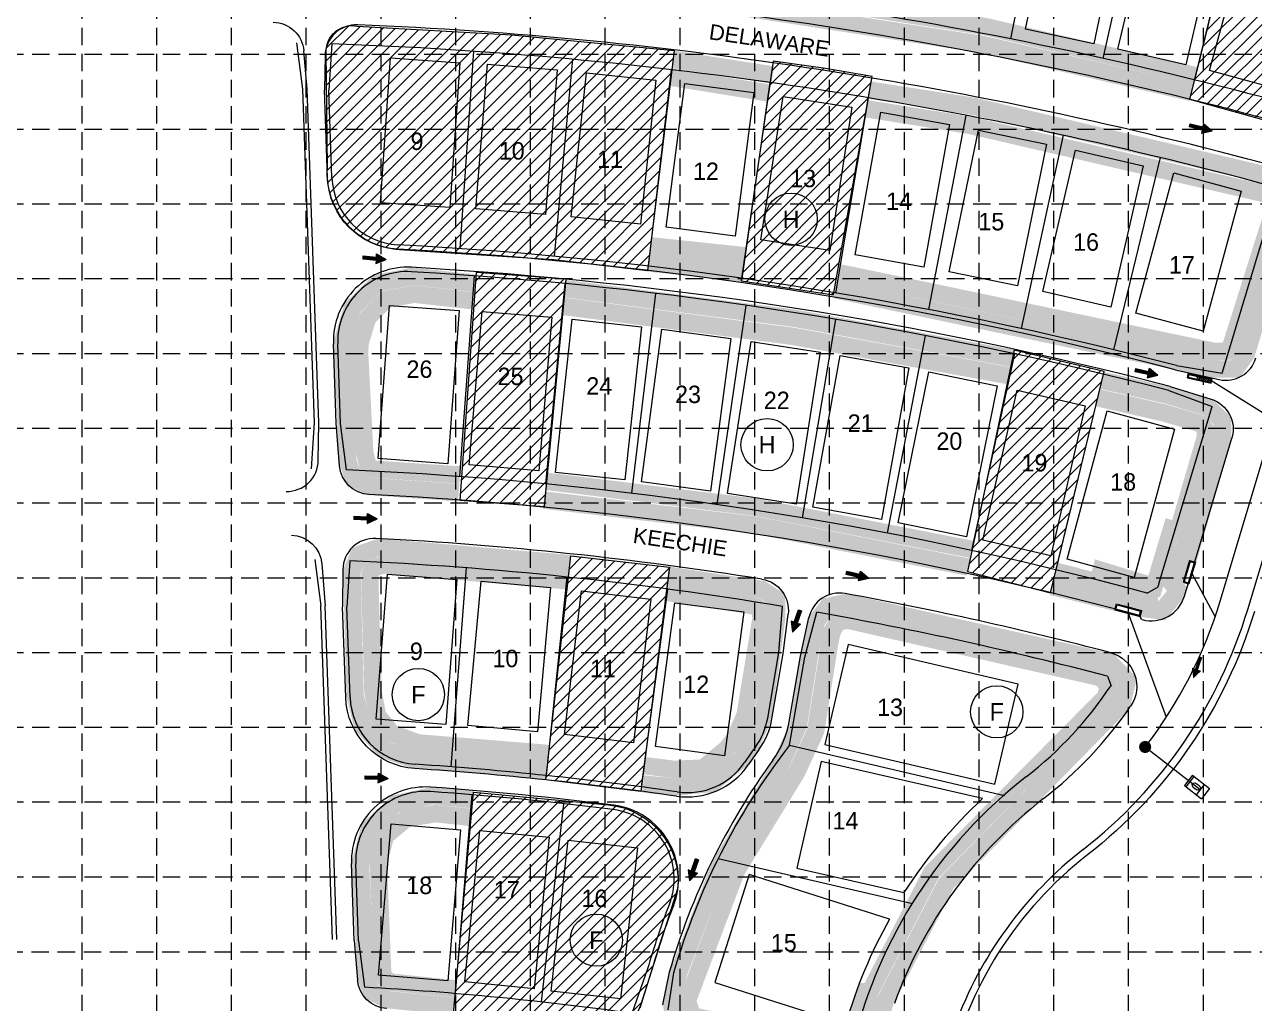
# Model space of a CAD drawing. Header units: feet. Extents: x 357436 to 359157, y 1039453 to 1042203.
# Drawn here: x 358092 to 358798, y 1039983 to 1040545 of the extents above; entities that cross this region are included whole.
import ezdxf
from ezdxf.enums import TextEntityAlignment as Align

# ---------------------------------------------------------------- set-up
doc = ezdxf.new("R2010")
doc.units = ezdxf.units.FT
doc.header["$LTSCALE"] = 50
doc.header["$MEASUREMENT"] = 0
doc.linetypes.add('HIDDEN', pattern=[0.375, 0.25, -0.125])
doc.layers.get('0').update_dxf_attribs({"color": 1})
for name, color, linetype, lineweight in [('11', 1, 'Continuous', 0), ('12', 1, 'Continuous', 0), ('13', 1, 'Continuous', 0), ('3', 1, 'Continuous', 0), ('4', 1, 'Continuous', 0), ('45', 1, 'Continuous', 0), ('SODDED LOT', 2, 'Continuous', 0)]:
    doc.layers.add(name, color=color, linetype=linetype, lineweight=lineweight)
for name, color, linetype in [('arrows', 250, 'Continuous'), ('BASE', 7, 'Continuous'), ('ECB', 84, 'Continuous'), ('grid', 254, 'HIDDEN')]:
    doc.layers.add(name, color=color, linetype=linetype)
doc.styles.add("L200'", font='ARIAL.TTF', dxfattribs={"height": 0.001969})
doc.styles.add('Style-ENGINEERING', font='ENGINEERING.shx')

msp = doc.modelspace()

# ---------------------------------------------------------------- hatches: boundary and pattern name
at = {"layer": '45', "linetype": 'Continuous', "lineweight": 0}
h = msp.add_hatch(color=250, dxfattribs=at)
edge = h.paths.add_edge_path()
edge.add_arc((358735.05, 1040130.31), 3.5, 0, 360)
at = {"layer": 'SODDED LOT', "linetype": 'Continuous', "lineweight": 0}
h = msp.add_hatch(dxfattribs=at)
h.set_pattern_fill('ANSI31', color=2, scale=40, style=0)
h.paths.add_polyline_path([(358760.75, 1040501.8), (358791.33, 1040626.64), (358836.91, 1040614.65), (358861.39, 1040606.02), (358867.15, 1040598.83), (358869.54, 1040589.24), (358866.67, 1040577.73), (358840.27, 1040494.29), (358833.08, 1040487.57), (358823.48, 1040485.18), (358815.8, 1040486.61)])
h = msp.add_hatch(dxfattribs=at)
h.set_pattern_fill('ANSI31', color=2, scale=40, style=0)
edge = h.paths.add_edge_path()
edge.add_line((358449.42, 1040403.51), (358395.42, 1040409.94))
edge.add_line((358395.42, 1040409.94), (358307.08, 1040415.63))
edge.add_arc((358309.93, 1040459.85), 44.31, 176.24051, 266.31608, ccw=False)
edge.add_line((358265.72, 1040462.75), (358265, 1040529.22))
edge.add_arc((358279.9, 1040529.38), 14.9, 78.4044, 180.62053, ccw=False)
edge.add_line((358282.89, 1040543.98), (358371.36, 1040538.9))
edge.add_line((358371.36, 1040538.9), (358464.83, 1040530.06))
edge.add_line((358464.83, 1040530.06), (358449.42, 1040403.51))
h = msp.add_hatch(dxfattribs=at)
h.set_pattern_fill('ANSI31', color=2, scale=40, style=0)
h.paths.add_polyline_path([(358578.32, 1040515), (358551.54, 1040519.71), (358521.52, 1040523.83), (358503.14, 1040397.76), (358556.25, 1040389.71)])
h = msp.add_hatch(dxfattribs=at)
h.set_pattern_fill('ANSI31', color=2, scale=40, style=0)
h.paths.add_polyline_path([(358351.09, 1040402.66), (358341.78, 1040271.9), (358390.27, 1040268.34), (358402.75, 1040398.76)])
h = msp.add_hatch(dxfattribs=at)
h.set_pattern_fill('ANSI31', color=2, scale=40, style=0)
h.paths.add_polyline_path([(358711.52, 1040345.75), (358659.87, 1040358), (358633.06, 1040231.01), (358680.74, 1040218.83)])
h = msp.add_hatch(dxfattribs=at)
h.set_pattern_fill('ANSI31', color=2, scale=40, style=0)
h.paths.add_polyline_path([(358391.16, 1040111.47), (358405.5, 1040240.08), (358462.05, 1040233.56), (358445.64, 1040104.76)])
h = msp.add_hatch(dxfattribs=at)
h.set_pattern_fill('ANSI31', color=2, scale=40, style=0)
edge = h.paths.add_edge_path()
edge.add_line((358338.02, 1039977.12), (358349.67, 1040104.3))
edge.add_line((358349.67, 1040104.3), (358427.13, 1040097.01))
edge.add_arc((358423.01, 1040053.22), 43.98, -4.97498, 84.6231, ccw=False)
edge.add_line((358466.82, 1040049.41), (358445.38, 1039981.96))
edge.add_arc((358426.6, 1039987.93), 19.7, 268.43713, 342.36147, ccw=False)
edge.add_line((358426.06, 1039968.23), (358339.59, 1039976.81))
edge.add_line((358339.59, 1039976.81), (358338.02, 1039977.12))

# ---------------------------------------------------------------- linework, layer by layer
at = {"lineweight": 0}
for p, q in [((358760.49, 1040486.11), (358760.93, 1040487.93)), ((358767.8, 1040484.34), (358760.49, 1040486.11)), ((358760.93, 1040487.93), (358768.25, 1040486.17)), ((358767.8, 1040484.34), (358767.36, 1040482.51)), ((358768.25, 1040486.17), (358768.69, 1040488)), ((358768.69, 1040488), (358773.51, 1040483.93)), ((358286.17, 1040410.21), (358286.33, 1040412.08)), ((358729.3, 1040345.62), (358729.71, 1040347.45)), ((358736.65, 1040343.98), (358729.3, 1040345.62)), ((358736.65, 1040343.98), (358736.24, 1040342.14)), ((358736.24, 1040342.14), (358742.36, 1040343.66)), ((358737.06, 1040345.81), (358737.47, 1040347.65)), ((358737.47, 1040347.65), (358742.36, 1040343.66)), ((358281.03, 1040260.81), (358281.1, 1040262.69)), ((358563.48, 1040229.35), (358563.92, 1040231.18)), ((358570.8, 1040227.59), (358563.48, 1040229.35)), ((358563.92, 1040231.18), (358571.24, 1040229.42)), ((358571.24, 1040229.42), (358571.68, 1040231.25)), ((358571.68, 1040231.25), (358576.51, 1040227.2)), ((358570.8, 1040227.59), (358570.36, 1040225.76)), ((358570.36, 1040225.76), (358576.51, 1040227.2)), ((358533.65, 1040201.92), (358536.11, 1040209.03)), ((358537.89, 1040208.41), (358535.43, 1040201.3)), ((358536.11, 1040209.03), (358537.89, 1040208.41)), ((358533.65, 1040201.92), (358531.87, 1040202.53)), ((358531.87, 1040202.53), (358532.69, 1040196.27)), ((358537.2, 1040200.69), (358532.69, 1040196.27)), ((358535.43, 1040201.3), (358537.2, 1040200.69)), ((358287.32, 1040111.87), (358287.39, 1040113.75)), ((358294.84, 1040111.58), (358287.32, 1040111.87)), ((358287.39, 1040113.75), (358294.91, 1040113.46)), ((358294.77, 1040109.7), (358300.51, 1040112.31)), ((358294.84, 1040111.58), (358294.77, 1040109.7)), ((358294.91, 1040113.46), (358294.98, 1040115.35)), ((358294.98, 1040115.35), (358300.51, 1040112.31)), ((358474.52, 1040059.12), (358476.98, 1040066.24)), ((358476.98, 1040066.24), (358478.76, 1040065.62)), ((358474.52, 1040059.12), (358472.74, 1040059.74)), ((358472.74, 1040059.74), (358473.57, 1040053.48)), ((358478.76, 1040065.62), (358476.3, 1040058.51)), ((358478.08, 1040057.89), (358473.57, 1040053.48)), ((358476.3, 1040058.51), (358478.08, 1040057.89))]:
    msp.add_line(p, q, dxfattribs=at)
at = {"layer": '11', "color": 250, "linetype": 'Continuous', "lineweight": 0}
for centre in [(358531.85, 1040433.16), (358518.09, 1040303.75), (358317.92, 1040160.36), (358649.89, 1040150.47), (358420.06, 1040019.45)]:
    msp.add_circle(centre, 15, dxfattribs=at)
at = {"layer": '12', "color": 250, "linetype": 'Continuous', "lineweight": 0}
for p, q in [((358658.03, 1040536.64), (358680.44, 1040648.92)), ((358710.94, 1040525.46), (358735.86, 1040637.22)), ((358763.58, 1040513.1), (358791, 1040624.27)), ((358251.58, 1040507.79), (358248.15, 1040534.39)), ((358268.19, 1040533.78), (358266.6, 1040507.32)), ((358341.92, 1040416.32), (358349.76, 1040529.55)), ((358396.03, 1040411.92), (358406.6, 1040524.93)), ((358450.02, 1040406.21), (358463.31, 1040518.93)), ((358503.85, 1040399.2), (358519.86, 1040511.57)), ((358258.24, 1040316.5), (358251.58, 1040507.79)), ((358268.35, 1040457.06), (358266.6, 1040507.32)), ((358557.5, 1040390.9), (358576.22, 1040502.84)), ((358610.93, 1040381.29), (358632.35, 1040492.75)), ((358664.11, 1040370.4), (358688.22, 1040481.31)), ((358717.02, 1040358.23), (358743.8, 1040468.53)), ((358779.29, 1040344.76), (358809.8, 1040446.31)), ((358341.78, 1040285.5), (358350.24, 1040400.69)), ((358391.13, 1040281.3), (358402.28, 1040396.26)), ((358440.37, 1040275.94), (358454.21, 1040390.61)), ((358489.47, 1040269.43), (358505.99, 1040383.74)), ((358538.41, 1040261.77), (358557.59, 1040375.67)), ((358587.15, 1040252.98), (358609, 1040366.39)), ((358273.27, 1040315.94), (358271.67, 1040361.74)), ((358635.67, 1040243.04), (358660.17, 1040355.91)), ((358752.96, 1040349.19), (358779.29, 1040344.76)), ((358683.95, 1040231.97), (358711.08, 1040344.24)), ((358748.64, 1040334.82), (358773.54, 1040325.6)), ((358742.99, 1040223.93), (358773.54, 1040325.6)), ((358256.66, 1040289.87), (358258.24, 1040316.5)), ((358276.69, 1040289.28), (358273.27, 1040315.94)), ((358258.47, 1040237.94), (358261.9, 1040211.3)), ((358278.51, 1040237.15), (358276.93, 1040210.69)), ((358336.77, 1040118.91), (358345.57, 1040233.07)), ((358391.42, 1040113.92), (358403.43, 1040227.79)), ((358736.19, 1040218.64), (358742.45, 1040222.13)), ((358445.91, 1040107.39), (358461.12, 1040220.88)), ((358268.57, 1040019.88), (358261.9, 1040211.3)), ((358278.73, 1040158.92), (358276.93, 1040210.69)), ((358524.87, 1040184.45), (358526.89, 1040210.98)), ((358539.65, 1040181.91), (358546.6, 1040207.59)), ((358518.41, 1040146.91), (358524.87, 1040184.45)), ((358530.94, 1040131.28), (358539.65, 1040181.91)), ((358713.44, 1040170.89), (358715.56, 1040165.4)), ((358530.94, 1040131.28), (358654.35, 1040102.51)), ((358339.28, 1039988.79), (358348.87, 1040102.89)), ((358401.18, 1040097.77), (358388.5, 1039983.98)), ((358490.07, 1040066.36), (358601.47, 1040040.4)), ((358283.6, 1040019.15), (358282.05, 1040063.46)), ((358283.6, 1040019.15), (358287.03, 1039992.42)), ((358449.48, 1040002.91), (358440.52, 1039977.42)), ((358464.45, 1040000.7), (358461.15, 1039979.46))]:
    msp.add_line(p, q, dxfattribs=at)
for centre, radius, start, end in [((358186.73, 1038174.19), 2409, 74.75348, 88.10218), ((358186.73, 1038174.19), 2361, 74.78347, 88.02288), ((358308.33, 1040458.45), 40, 181.99384, 266.95282), ((358186.73, 1038174.19), 2247.5, 75.4079, 86.95283), ((358311.65, 1040363.13), 40, 86.73379, 181.99384), ((358186.73, 1038174.19), 2232.5, 75.42222, 86.7338), ((358186.73, 1038174.19), 2117, 74.95694, 87.56442), ((358186.73, 1038174.19), 2065, 80.51857, 87.4526), ((358530.86, 1040287.66), 221.5, 342.79025, 343.2789), ((358186.73, 1038174.19), 2065, 75.22239, 79.96364), ((358531.03, 1040288.24), 221.5, 307.85352, 326.38268), ((358318.71, 1040160.31), 40, 181.99384, 266.19825), ((358478.99, 1040153.69), 40, 323.97677, 350.24115), ((358837.68, 1039892.86), 388.5, 142.14351, 163.8855), ((358837.68, 1039892.86), 403.5, 143.97677, 145.49312), ((358186.73, 1038174.19), 1950.5, 81.75407, 86.19825), ((358472.21, 1040144.11), 40, 261.75408, 325.49312), ((358837.86, 1039893.44), 278.5, 127.85352, 166.155), ((358322.03, 1040064.85), 40, 85.90671, 181.99384), ((358186.73, 1038174.19), 1935.5, 82.78605, 85.90671), ((358424.76, 1040054.68), 40, 338.60051, 82.78605), ((358837.68, 1039892.86), 403.5, 158.60051, 164.17352), ((358186.73, 1038174.19), 1821, 81.98857, 86.8425)]:
    msp.add_arc(centre, radius, start, end, dxfattribs=at)
at = {"layer": '13', "color": 250, "linetype": 'Continuous', "lineweight": 0}
for p, q in [((358793.93, 1040209.26), (358941.1, 1040699.17)), ((358254.08, 1040507.72), (358252.22, 1040529.73)), ((358264.4, 1040527.02), (358264.1, 1040507.41)), ((358260.74, 1040316.41), (358254.08, 1040507.72)), ((358265.86, 1040456.98), (358264.1, 1040507.41)), ((358270.76, 1040316.04), (358269.17, 1040361.65)), ((358752.24, 1040346.8), (358777.49, 1040341.17)), ((358749.36, 1040337.21), (358772.91, 1040329.91)), ((358260.51, 1040294.76), (358260.74, 1040316.41)), ((358272.71, 1040291.7), (358270.76, 1040316.04)), ((358757.6, 1040216.94), (358784.82, 1040307.54)), ((358262.47, 1040235.32), (358264.4, 1040211.21)), ((358274.65, 1040232.16), (358274.42, 1040210.8)), ((358271.07, 1040019.76), (358264.4, 1040211.21)), ((358276.23, 1040158.83), (358274.42, 1040210.8)), ((358527.33, 1040184.03), (358530.16, 1040206.56)), ((358537.19, 1040182.34), (358542.05, 1040204.52)), ((358733.24, 1040203.38), (358731.83, 1040205.83)), ((358520.87, 1040146.49), (358527.33, 1040184.03)), ((358530.73, 1040144.79), (358537.19, 1040182.34)), ((358281.09, 1040019.28), (358279.56, 1040063.37)), ((358281.09, 1040019.28), (358283.01, 1039996.6)), ((358451.97, 1040002.55), (358445.08, 1039980.37)), ((358461.95, 1040001.07), (358458.06, 1039982.36))]:
    msp.add_line(p, q, dxfattribs=at)
for centre, radius, start, end in [((358186.73, 1038174.19), 2397.5, 74.77369, 87.77773), ((358282.4, 1040526.74), 18, 87.67135, 179.12762), ((358186.73, 1038174.19), 2372.5, 74.76461, 87.67135), ((358186.73, 1038174.19), 2245, 75.41028, 86.95282), ((358311.65, 1040363.13), 42.5, 86.73382, 181.99315), ((358186.73, 1038174.19), 2235, 75.41982, 86.73382), ((358781.4, 1040358.74), 18, 257.43034, 343.27879), ((358242.51, 1040294.96), 18, 268.49334, 359.38865), ((358186.73, 1038174.19), 2103.5, 74.98098, 87.19224), ((358292.65, 1040231.96), 18, 87.05338, 179.39039), ((358186.73, 1038174.19), 2078.5, 80.90884, 87.05338), ((358559.63, 1040200.66), 18, 79.57338, 167.63554), ((358186.73, 1038174.19), 2078.5, 75.26651, 79.57338), ((358738.45, 1040222.69), 20, 254.92643, 343.27879), ((358531.03, 1040288.24), 237.5, 342.99048, 343.27893), ((358531.03, 1040288.24), 274.5, 307.85352, 343.27893), ((358531.03, 1040288.24), 237.5, 307.85352, 325.48765), ((358478.99, 1040153.69), 42.5, 323.97677, 350.24115), ((358478.99, 1040153.69), 52.5, 323.97677, 350.24115), ((358837.68, 1039892.86), 391, 143.97677, 163.93378), ((358837.68, 1039892.86), 401, 143.97677, 145.49312), ((358186.73, 1038174.19), 1948, 81.75408, 86.19825), ((358472.21, 1040144.11), 42.5, 261.75408, 325.49312), ((358322.03, 1040064.85), 42.5, 85.90668, 181.99429), ((358186.73, 1038174.19), 1938, 82.78605, 85.90668), ((358424.76, 1040054.68), 42.5, 338.60051, 82.78605), ((358837.86, 1039893.44), 262.5, 127.85352, 160.01684), ((358837.86, 1039893.44), 225.5, 127.85352, 160.01684), ((358837.68, 1039892.86), 401, 158.60051, 164.12579)]:
    msp.add_arc(centre, radius, start, end, dxfattribs=at)
at = {"layer": '13', "color": 250, "linetype": 'Continuous', "lineweight": 0, "extrusion": (0, 0, -1)}
for centre, radius, start, end in [((-358234.28, 1040528.21), 18, 91.15727, 175.15912), ((-358308.33, 1040458.45), 42.5, 273.04718, 358.00685), ((-358767.58, 1040312.72), 18, 107.23325, 196.72121), ((-358290.65, 1040293.14), 18, 272.80776, 355.42027), ((-358244.53, 1040233.88), 18, 91.60745, 175.41842), ((-358512.3, 1040208.81), 18, 99.09116, 187.15872), ((-358710.25, 1040165), 20, 104.73349, 214.51235), ((-358318.71, 1040160.31), 42.5, 273.80175, 358.00571), ((-358300.95, 1039998.12), 18, 273.58329, 355.16629)]:
    msp.add_arc(centre, radius, start, end, dxfattribs=at)
at = {"layer": '3', "color": 250, "linetype": 'Continuous', "lineweight": 0}
for p, q in [((358666.4, 1040542.18), (358684.46, 1040627.69)), ((358723.59, 1040619.42), (358705.53, 1040533.91)), ((358719.43, 1040530.82), (358739.4, 1040615.9)), ((358778.34, 1040606.75), (358758.37, 1040521.67)), ((358772.08, 1040518.58), (358795.06, 1040602.65)), ((358705.53, 1040533.91), (358666.4, 1040542.18)), ((358296.12, 1040442.57), (358301.88, 1040525.69)), ((358301.88, 1040525.69), (358341.78, 1040522.93)), ((358758.37, 1040521.67), (358719.43, 1040530.82)), ((358341.78, 1040522.93), (358336.03, 1040439.81)), ((358350.95, 1040439.22), (358357.69, 1040522.06)), ((358357.69, 1040522.06), (358397.56, 1040518.81)), ((358397.56, 1040518.81), (358390.82, 1040435.97)), ((358810.67, 1040508.03), (358772.08, 1040518.58)), ((358405.61, 1040434.59), (358414.35, 1040517.24)), ((358414.35, 1040517.24), (358454.13, 1040513.04)), ((358454.13, 1040513.04), (358445.39, 1040430.38)), ((358460.14, 1040428.64), (358470.88, 1040511.06)), ((358470.88, 1040511.06), (358510.54, 1040505.9)), ((358510.54, 1040505.9), (358499.81, 1040423.48)), ((358514.51, 1040421.38), (358527.23, 1040503.52)), ((358527.23, 1040503.52), (358566.76, 1040497.4)), ((358566.76, 1040497.4), (358554.04, 1040415.26)), ((358568.69, 1040412.81), (358583.39, 1040494.61)), ((358583.39, 1040494.61), (358622.76, 1040487.54)), ((358622.76, 1040487.54), (358608.06, 1040405.73)), ((358622.65, 1040402.93), (358639.32, 1040484.36)), ((358639.32, 1040484.36), (358678.51, 1040476.33)), ((358678.51, 1040476.33), (358661.84, 1040394.91)), ((358676.35, 1040391.75), (358694.99, 1040472.75)), ((358694.99, 1040472.75), (358733.97, 1040463.78)), ((358733.97, 1040463.78), (358715.34, 1040382.78)), ((358729.76, 1040379.33), (358751.6, 1040459.79)), ((358751.6, 1040459.79), (358790.21, 1040449.31)), ((358790.21, 1040449.31), (358768.37, 1040368.85)), ((358336.03, 1040439.81), (358296.12, 1040442.57)), ((358390.82, 1040435.97), (358350.95, 1040439.22)), ((358445.39, 1040430.38), (358405.61, 1040434.59)), ((358499.81, 1040423.48), (358460.14, 1040428.64)), ((358554.04, 1040415.26), (358514.51, 1040421.38)), ((358608.06, 1040405.73), (358568.69, 1040412.81)), ((358661.84, 1040394.91), (358622.65, 1040402.93)), ((358715.34, 1040382.78), (358676.35, 1040391.75)), ((358294.91, 1040295.79), (358301.36, 1040383.72)), ((358301.36, 1040383.72), (358341.26, 1040380.79)), ((358341.26, 1040380.79), (358334.8, 1040292.86)), ((358347.13, 1040292.22), (358354.64, 1040380.3)), ((358354.64, 1040380.3), (358394.49, 1040376.9)), ((358394.49, 1040376.9), (358386.99, 1040288.82)), ((358768.37, 1040368.85), (358729.76, 1040379.33)), ((358396.64, 1040287.88), (358406.2, 1040375.77)), ((358406.2, 1040375.77), (358445.97, 1040371.44)), ((358445.97, 1040371.44), (358436.41, 1040283.56)), ((358446.03, 1040282.4), (358457.65, 1040370.03)), ((358457.65, 1040370.03), (358497.3, 1040364.77)), ((358497.3, 1040364.77), (358485.69, 1040277.14)), ((358495.28, 1040275.75), (358508.95, 1040363.09)), ((358508.95, 1040363.09), (358548.47, 1040356.91)), ((358548.47, 1040356.91), (358534.8, 1040269.57)), ((358544.37, 1040267.96), (358560.07, 1040354.95)), ((358560.07, 1040354.95), (358599.43, 1040347.85)), ((358599.43, 1040347.85), (358583.73, 1040260.85)), ((358593.25, 1040259.02), (358610.99, 1040345.62)), ((358610.99, 1040345.62), (358650.18, 1040337.6)), ((358650.18, 1040337.6), (358632.44, 1040250.99)), ((358641.92, 1040248.94), (358661.67, 1040335.1)), ((358661.67, 1040335.1), (358700.66, 1040326.16)), ((358700.66, 1040326.16), (358680.9, 1040240)), ((358690.21, 1040238.07), (358713.25, 1040323.13)), ((358713.25, 1040323.13), (358751.85, 1040312.67)), ((358751.85, 1040312.67), (358728.82, 1040227.62)), ((358334.8, 1040292.86), (358294.91, 1040295.79)), ((358386.99, 1040288.82), (358347.13, 1040292.22)), ((358436.41, 1040283.56), (358396.64, 1040287.88)), ((358485.69, 1040277.14), (358446.03, 1040282.4)), ((358534.8, 1040269.57), (358495.28, 1040275.75)), ((358583.73, 1040260.85), (358544.37, 1040267.96)), ((358632.44, 1040250.99), (358593.25, 1040259.02)), ((358680.9, 1040240), (358641.92, 1040248.94)), ((358728.82, 1040227.62), (358690.21, 1040238.07)), ((358293.75, 1040146.3), (358300.16, 1040229.4)), ((358300.16, 1040229.4), (358340.04, 1040226.32)), ((358340.04, 1040226.32), (358333.63, 1040143.23)), ((358346.41, 1040142.69), (358353.97, 1040225.48)), ((358353.97, 1040225.48), (358393.8, 1040221.84)), ((358393.8, 1040221.84), (358386.24, 1040139.05)), ((358401.73, 1040137.41), (358411.61, 1040219.96)), ((358411.61, 1040219.96), (358451.33, 1040215.21)), ((358451.33, 1040215.21), (358441.44, 1040132.66)), ((358454.06, 1040130.52), (358465.13, 1040213.12)), ((358465.13, 1040213.12), (358504.78, 1040207.81)), ((358504.78, 1040207.81), (358493.7, 1040125.2)), ((358564.68, 1040189.05), (358551.3, 1040131.67)), ((358662.16, 1040166.32), (358564.68, 1040189.05)), ((358648.78, 1040108.95), (358662.16, 1040166.32)), ((358333.63, 1040143.23), (358293.75, 1040146.3)), ((358386.24, 1040139.05), (358346.41, 1040142.69)), ((358441.44, 1040132.66), (358401.73, 1040137.41)), ((358493.7, 1040125.2), (358454.06, 1040130.52)), ((358551.3, 1040131.67), (358648.78, 1040108.95)), ((358549.03, 1040121.93), (358535.06, 1040060.79)), ((358641.77, 1040100.74), (358549.03, 1040121.93)), ((358295.01, 1039999.36), (358302.31, 1040086.2)), ((358302.31, 1040086.2), (358342.17, 1040082.85)), ((358342.17, 1040082.85), (358334.87, 1039996.01)), ((358344.68, 1039995.46), (358353.18, 1040082.43)), ((358353.18, 1040082.43), (358392.99, 1040078.54)), ((358392.99, 1040078.54), (358384.49, 1039991.57)), ((358394.22, 1039990.21), (358403.88, 1040076.81)), ((358403.88, 1040076.81), (358443.63, 1040072.38)), ((358443.63, 1040072.38), (358433.98, 1039985.78)), ((358535.06, 1040060.79), (358596.63, 1040046.72)), ((358507.8, 1040057.1), (358488.1, 1039995.16)), ((358588.38, 1040031.47), (358507.8, 1040057.1)), ((358334.87, 1039996.01), (358295.01, 1039999.36)), ((358384.49, 1039991.57), (358344.68, 1039995.46)), ((358433.98, 1039985.78), (358394.22, 1039990.21)), ((358488.1, 1039995.16), (358563.21, 1039971.26))]:
    msp.add_line(p, q, dxfattribs=at)
for centre, start, end in [((358831.19, 1039896.57), 132.85297, 147.37487), ((358830.98, 1039894.7), 150.58708, 164.04231)]:
    msp.add_arc(centre, 278.5, start, end, dxfattribs=at)
at = {"layer": '4', "color": 250, "linetype": 'Continuous', "lineweight": 0, "extrusion": (0, 0, -1)}
msp.add_arc((-358531.03, 1040288.24), 278.5, 196.7211, 232.14648, dxfattribs=at)
at = {"layer": '4', "color": 250, "linetype": 'Continuous', "lineweight": 0}
msp.add_arc((358837.86, 1039893.44), 221.5, 127.85352, 167.22021, dxfattribs=at)
at = {"layer": '45', "color": 250, "linetype": 'Continuous', "lineweight": 0}
for p, q in [((358759.37, 1040342.14), (358760.02, 1040345.06)), ((358759.37, 1040342.14), (358772.91, 1040339.11)), ((358759.97, 1040342.51), (358760.4, 1040344.47)), ((358759.97, 1040342.51), (358764.85, 1040341.43)), ((358760.02, 1040345.06), (358773.57, 1040342.04)), ((358760.3, 1040343.98), (358765.18, 1040342.89)), ((358760.4, 1040344.47), (358765.28, 1040343.38)), ((358764.85, 1040341.43), (358765.28, 1040343.38)), ((358764.85, 1040341.43), (358772.53, 1040339.71)), ((358765.01, 1040342.16), (358772.7, 1040340.44)), ((358765.18, 1040342.89), (358772.86, 1040341.18)), ((358765.28, 1040343.38), (358772.97, 1040341.66)), ((358766.11, 1040341.14), (358766.44, 1040342.61)), ((358767.38, 1040340.86), (358767.71, 1040342.33)), ((358768.65, 1040340.58), (358768.97, 1040342.04)), ((358769.91, 1040340.3), (358770.24, 1040341.76)), ((358771.18, 1040340.01), (358771.5, 1040341.48)), ((358772.53, 1040339.71), (358772.97, 1040341.66)), ((358772.91, 1040339.11), (358773.57, 1040342.04)), ((358809.3, 1040317.8), (358772.74, 1040340.7)), ((358778.12, 1040214.01), (358809.3, 1040317.8)), ((358760.6, 1040237.34), (358756.86, 1040224.89)), ((358760.93, 1040236.72), (358757.48, 1040225.23)), ((358763.32, 1040236), (358759.87, 1040224.51)), ((358763.95, 1040236.33), (358760.21, 1040223.88)), ((358760.6, 1040237.34), (358763.95, 1040236.33)), ((358760.93, 1040236.72), (358763.32, 1040236)), ((358761.6, 1040230.25), (358775.22, 1040204.94)), ((358756.86, 1040224.89), (358760.21, 1040223.88)), ((358757.48, 1040225.23), (358759.87, 1040224.51)), ((358717.69, 1040209.07), (358718.59, 1040212.46)), ((358717.69, 1040209.07), (358732.18, 1040205.22)), ((358718.3, 1040209.43), (358718.94, 1040211.84)), ((358718.3, 1040209.43), (358731.83, 1040205.83)), ((358718.59, 1040212.46), (358733.08, 1040208.6)), ((358718.94, 1040211.84), (358732.47, 1040208.25)), ((358725.07, 1040207.63), (358747.21, 1040147.42)), ((358731.83, 1040205.83), (358732.47, 1040208.25)), ((358732.18, 1040205.22), (358733.08, 1040208.6)), ((358735.05, 1040130.31), (358766.68, 1040105.82)), ((358762.15, 1040114.06), (358757.56, 1040108.13)), ((358763.04, 1040113.38), (358758.45, 1040107.44)), ((358762.15, 1040114.06), (358771.94, 1040106.49)), ((358768.97, 1040108.78), (358764.38, 1040102.85)), ((358757.56, 1040108.13), (358767.35, 1040100.56)), ((358771.94, 1040106.49), (358767.35, 1040100.56))]:
    msp.add_line(p, q, dxfattribs=at)
msp.add_arc((358531.03, 1040288.24), 258, 322.25602, 343.27893, dxfattribs=at)
msp.add_ellipse((358764.43, 1040107.56), major_axis=(-2.24, 1.74), ratio=0.536774, dxfattribs=at)
at = {"layer": 'arrows', "color": 252, "lineweight": 0}
for p, q in [((358767.36, 1040482.51), (358773.51, 1040483.93)), ((358286.33, 1040412.08), (358293.83, 1040411.44)), ((358293.83, 1040411.44), (358293.99, 1040413.32)), ((358293.99, 1040413.32), (358299.38, 1040410.03)), ((358293.67, 1040409.57), (358286.17, 1040410.21)), ((358293.51, 1040407.69), (358299.38, 1040410.03)), ((358293.67, 1040409.57), (358293.51, 1040407.69)), ((358729.71, 1040347.45), (358737.06, 1040345.81)), ((358288.62, 1040262.4), (358288.69, 1040264.28)), ((358288.69, 1040264.28), (358294.23, 1040261.25)), ((358288.55, 1040260.52), (358281.03, 1040260.81)), ((358281.1, 1040262.69), (358288.62, 1040262.4)), ((358288.48, 1040258.64), (358294.23, 1040261.25)), ((358288.55, 1040260.52), (358288.48, 1040258.64))]:
    msp.add_line(p, q, dxfattribs=at)
for points in [[(358760.93, 1040487.93), (358760.49, 1040486.11), (358768.25, 1040486.17), (358767.8, 1040484.34)], [(358767.36, 1040482.51), (358768.69, 1040488), (358773.51, 1040483.93), (358768.69, 1040488)], [(358286.33, 1040412.08), (358286.17, 1040410.21), (358293.83, 1040411.44), (358293.67, 1040409.57)], [(358293.51, 1040407.69), (358293.99, 1040413.32), (358299.38, 1040410.03), (358293.99, 1040413.32)], [(358729.71, 1040347.45), (358729.3, 1040345.62), (358737.06, 1040345.81), (358736.65, 1040343.98)], [(358736.24, 1040342.14), (358737.47, 1040347.65), (358742.36, 1040343.66), (358737.47, 1040347.65)], [(358288.48, 1040258.64), (358288.69, 1040264.28), (358294.23, 1040261.25), (358288.69, 1040264.28)], [(358281.1, 1040262.69), (358281.03, 1040260.81), (358288.62, 1040262.4), (358288.55, 1040260.52)], [(358563.92, 1040231.18), (358563.48, 1040229.35), (358571.24, 1040229.42), (358570.8, 1040227.59)], [(358570.36, 1040225.76), (358571.68, 1040231.25), (358576.51, 1040227.2), (358571.68, 1040231.25)], [(358537.89, 1040208.41), (358536.11, 1040209.03), (358535.43, 1040201.3), (358533.65, 1040201.92)], [(358531.87, 1040202.53), (358537.2, 1040200.69), (358532.69, 1040196.27), (358537.2, 1040200.69)], [(358767.89, 1040181.71), (358766.11, 1040182.32), (358765.43, 1040174.59), (358763.65, 1040175.21)], [(358761.87, 1040175.82), (358767.21, 1040173.98), (358762.7, 1040169.57), (358767.21, 1040173.98)], [(358287.39, 1040113.75), (358287.32, 1040111.87), (358294.91, 1040113.46), (358294.84, 1040111.58)], [(358294.77, 1040109.7), (358294.98, 1040115.35), (358300.51, 1040112.31), (358294.98, 1040115.35)], [(358478.76, 1040065.62), (358476.98, 1040066.24), (358476.3, 1040058.51), (358474.52, 1040059.12)], [(358472.74, 1040059.74), (358478.08, 1040057.89), (358473.57, 1040053.48), (358478.08, 1040057.89)]]:
    msp.add_solid(points, dxfattribs=at)
at = {"layer": 'ECB', "color": 200, "linetype": 'Continuous', "lineweight": 0, "const_width": 10}
for points in [[(358764.38, 1040515.5), (358644.04, 1040543.57), (358454.87, 1040573.13), (358444.92, 1040574.27)], [(358462.69, 1040514.66), (358519.59, 1040505.49)], [(358574.7, 1040496.62), (358634.99, 1040486.91), (358805.31, 1040447.43), (358808.81, 1040444.27), (358808.81, 1040438.11), (358784.22, 1040360.24), (358781.92, 1040357.45), (358775.15, 1040357.2), (358620.82, 1040389.66), (358559.14, 1040402.49)], [(358505.87, 1040412.15), (358451.25, 1040417.92)], [(358341.8, 1040286.39), (358292.36, 1040289.73), (358289.07, 1040291.43), (358287.11, 1040299.51), (358284.19, 1040356.94), (358284.49, 1040362.24), (358288.85, 1040376.61), (358299.54, 1040387.15), (358315.35, 1040390.16), (358349.55, 1040386.35)], [(358400.76, 1040383.2), (358532.48, 1040366), (358657.1, 1040343.34)], [(358707.79, 1040330.7), (358745.74, 1040322.05), (358767.09, 1040315.74), (358769.65, 1040312.5), (358769.65, 1040308.23), (358753.93, 1040254.2), (358750.16, 1040255.37), (358740.24, 1040222.36), (358709.79, 1040231.68), (358708.08, 1040224.95), (358683.77, 1040231.11)], [(358635.33, 1040243.73), (358512.16, 1040267.79), (358391.15, 1040282.82)], [(358392.78, 1040126.57), (358317.45, 1040132.68), (358302.89, 1040138.09), (358294.51, 1040148.27), (358291.87, 1040162.02), (358290.11, 1040224.78), (358290.26, 1040229.68), (358291.27, 1040232.71), (358297.84, 1040234.87), (358404.17, 1040225.63)], [(358459.68, 1040219.24), (358511.12, 1040211.12), (358513.99, 1040209.15), (358514.64, 1040204.34), (358505.47, 1040148.59), (358499.58, 1040135.27), (358494.95, 1040129.43), (358481.38, 1040118.22), (358464.61, 1040117.45), (358447.66, 1040119.59)], [(358339.53, 1039991.51), (358302.25, 1039995.33), (358298.89, 1039997.35), (358297.47, 1040000.02), (358295.07, 1040060.83), (358294.83, 1040063.5), (358299.13, 1040079.26), (358311.1, 1040089.28), (358327.72, 1040092.04), (358348.09, 1040089.92)]]:
    msp.add_lwpolyline(points, dxfattribs=at)
at = {"layer": 'ECB', "color": 84, "linetype": 'Continuous', "lineweight": 0, "const_width": 10}
for points in [[(358761.69, 1040505.9), (358641.75, 1040533.42), (358456.11, 1040562.03), (358443.56, 1040563.27)], [(358464.36, 1040524.86), (358521.4, 1040515.94)], [(358576.46, 1040507.33), (358636.93, 1040497.88), (358808.69, 1040457.49), (358818.07, 1040449.96), (358818.07, 1040437.85), (358793.05, 1040355.74), (358786.84, 1040347.26), (358774.1, 1040347.26), (358557.27, 1040392.66)], [(358504.47, 1040402.29), (358450.3, 1040408.05)], [(358341.09, 1040276.26), (358289.6, 1040279.8), (358280.6, 1040284.73), (358277.4, 1040294.6), (358274.32, 1040358.16), (358274.66, 1040363.88), (358280, 1040382.26), (358294.83, 1040396.59), (358314.94, 1040400.37), (358350.79, 1040396.43)], [(358402.18, 1040393.29), (358534.19, 1040376.27), (358659.24, 1040353.3)], [(358709.84, 1040340.79), (358747.9, 1040332.21), (358771.67, 1040324.97), (358779.47, 1040317.37), (358779.47, 1040307.18), (358760.85, 1040241.97), (358756.93, 1040243.08), (358750.7, 1040223.99), (358753.55, 1040220.69), (358751.5, 1040216.78), (358744.42, 1040208.32), (358737.36, 1040209.34), (358737.45, 1040213.47), (358725.97, 1040215.82), (358716.13, 1040219.28), (358714.31, 1040214.27), (358681.68, 1040222.38)], [(358633.58, 1040233.53), (358510.96, 1040257.69), (358389.9, 1040272.01)], [(358391.08, 1040116.86), (358316.24, 1040122.79), (358298.35, 1040128.89), (358285.86, 1040142.65), (358281.6, 1040160.09), (358279.89, 1040227.58), (358279.79, 1040231.25), (358283.84, 1040240.76), (358295.7, 1040244.9), (358404.77, 1040235.52)], [(358461.01, 1040228.89), (358515.01, 1040220.68), (358523.64, 1040215.09), (358523.64, 1040204.6), (358515.76, 1040147), (358508.67, 1040131.35), (358502.95, 1040123.04), (358486.05, 1040109.29), (358465.04, 1040107.35), (358446.98, 1040109.03)], [(358465.53, 1039971.55), (358463.22, 1039982.56), (358467.16, 1040000.39), (358491.24, 1040062.73), (358525.89, 1040120.11), (358536.1, 1040142.88), (358542.52, 1040183.61), (358546.33, 1040202.36), (358548.7, 1040205.4), (358553, 1040211.05), (358563.7, 1040213.17), (358714.41, 1040179.19), (358724.9, 1040168.46), (358721.65, 1040154.73), (358620.89, 1040051.98), (358586.04, 1039984.99), (358584.76, 1039980.59), (358581.99, 1039981.44), (358574.81, 1039962.51)], [(358338.37, 1039981.47), (358300.24, 1039985.3), (358290.82, 1039989.96), (358287.9, 1039998.3), (358284.64, 1040063.65), (358289.98, 1040083.91), (358294.16, 1040087.41), (358305.11, 1040097.73), (358326.21, 1040102.36), (358349.31, 1040099.99)]]:
    msp.add_lwpolyline(points, dxfattribs=at)
at = {"layer": 'ECB', "color": 200, "linetype": 'Continuous', "lineweight": 0, "const_width": 10}
msp.add_lwpolyline([(358555.43, 1040196.81), (358558.94, 1040202.28), (358564.69, 1040203), (358709.38, 1040170.12), (358713.88, 1040165.69), (358712.54, 1040159.29), (358612.48, 1040058.19), (358577.08, 1039989.9), (358574.52, 1039989.9), (358564.25, 1039962.14), (358542.17, 1039968.28), (358534.5, 1039963.38), (358475.33, 1039975.94), (358472.26, 1039984.52), (358500.47, 1040059.26), (358535.06, 1040115.82), (358545.99, 1040139.6), (358553.86, 1040189.06)], close=True, dxfattribs=at)
at = {"layer": 'grid', "color": 253, "lineweight": 0, "ltscale": 0.8}
for p, q in [((358124.89, 1039498.07), (358124.89, 1042158.19)), ((358167.8, 1039498.07), (358167.8, 1042158.19)), ((358210.7, 1039498.07), (358210.7, 1042158.19)), ((358253.61, 1039498.07), (358253.61, 1042158.19)), ((358296.51, 1039498.07), (358296.51, 1042158.19)), ((358339.42, 1039498.07), (358339.42, 1042158.19)), ((358382.32, 1039498.07), (358382.32, 1042158.19)), ((358425.23, 1039498.07), (358425.23, 1042158.19)), ((358468.13, 1039498.07), (358468.13, 1042158.19)), ((358511.04, 1039498.07), (358511.04, 1042158.19)), ((358553.94, 1039498.07), (358553.94, 1042158.19)), ((358596.85, 1039498.07), (358596.85, 1042158.19)), ((358639.75, 1039498.07), (358639.75, 1042158.19)), ((358682.66, 1039498.07), (358682.66, 1042158.19)), ((358725.56, 1039498.07), (358725.56, 1042158.19)), ((358768.47, 1039498.07), (358768.47, 1042158.19)), ((357481.31, 1040527.79), (359111.71, 1040527.79)), ((357481.31, 1040484.89), (359111.71, 1040484.89)), ((357481.31, 1040441.98), (359111.71, 1040441.98)), ((357481.31, 1040399.08), (359111.71, 1040399.08)), ((357481.31, 1040356.17), (359111.71, 1040356.17)), ((357481.31, 1040313.27), (359111.71, 1040313.27)), ((357481.31, 1040270.36), (359111.71, 1040270.36)), ((357481.31, 1040227.46), (359111.71, 1040227.46)), ((357481.31, 1040184.55), (359111.71, 1040184.55)), ((357481.31, 1040141.65), (359111.71, 1040141.65)), ((357481.31, 1040098.74), (359111.71, 1040098.74)), ((357481.31, 1040055.84), (359111.71, 1040055.84)), ((357480.91, 1040012.79), (359111.3, 1040012.79))]:
    msp.add_line(p, q, dxfattribs=at)
at = {"layer": 'SODDED LOT', "color": 2, "linetype": 'Continuous', "lineweight": 0}
for points in [[(358760.75, 1040501.8), (358791.33, 1040626.64), (358836.91, 1040614.65), (358861.39, 1040606.02), (358867.15, 1040598.83), (358869.54, 1040589.24), (358866.67, 1040577.73), (358840.27, 1040494.29), (358833.08, 1040487.57), (358823.48, 1040485.18), (358815.8, 1040486.61)], [(358578.32, 1040515), (358551.54, 1040519.71), (358521.52, 1040523.83), (358503.14, 1040397.76), (358556.25, 1040389.71)], [(358351.09, 1040402.66), (358341.78, 1040271.9), (358390.27, 1040268.34), (358402.75, 1040398.76)], [(358711.52, 1040345.75), (358659.87, 1040358), (358633.06, 1040231.01), (358680.74, 1040218.83)], [(358391.16, 1040111.47), (358405.5, 1040240.08), (358462.05, 1040233.56), (358445.64, 1040104.76)]]:
    msp.add_lwpolyline(points, close=True, dxfattribs=at)
for points in [[(358449.42, 1040403.51), (358395.42, 1040409.94), (358307.08, 1040415.63, -0.4146), (358265.72, 1040462.75), (358265, 1040529.22, -0.478134), (358282.89, 1040543.98), (358371.36, 1040538.9), (358464.83, 1040530.06)], [(358338.02, 1039977.12), (358349.67, 1040104.3), (358427.13, 1040097.01, -0.41216), (358466.82, 1040049.41), (358445.38, 1039981.96, -0.334228), (358426.06, 1039968.23), (358339.59, 1039976.81)]]:
    msp.add_lwpolyline(points, format="xyb", close=True, dxfattribs=at)

# ---------------------------------------------------------------- texts
at = {"layer": '11', "color": 250, "linetype": 'Continuous', "lineweight": 0, "style": 'Style-ENGINEERING'}
for s, p in [('9', (358317.18, 1040477.9)), ('10', (358371.53, 1040472.39)), ('11', (358427.95, 1040467.58)), ('12', (358483, 1040460.69)), ('13', (358538.73, 1040456.56)), ('14', (358593.78, 1040443.48)), ('H', (358531.85, 1040433.16)), ('15', (358646.76, 1040431.78)), ('16', (358701.12, 1040420.08)), ('17', (358756.16, 1040407)), ('26', (358318.55, 1040347.12)), ('25', (358370.84, 1040342.99)), ('24', (358421.76, 1040337.48)), ('23', (358472.68, 1040332.66)), ('22', (358523.6, 1040329.22)), ('21', (358571.76, 1040316.14)), ('H', (358518.09, 1040303.75)), ('20', (358622.68, 1040305.82)), ('19', (358671.53, 1040293.43)), ('18', (358722.45, 1040282.42)), ('9', (358316.79, 1040185.21)), ('10', (358367.86, 1040181.09)), ('11', (358423.88, 1040175.32)), ('F', (358317.92, 1040160.36)), ('12', (358477.43, 1040166.26)), ('13', (358588.63, 1040153.07)), ('F', (358649.89, 1040150.47)), ('14', (358563.1, 1040087.97)), ('18', (358318.44, 1040050.88)), ('17', (358368.69, 1040048.41)), ('16', (358418.94, 1040043.47)), ('F', (358420.06, 1040019.45)), ('15', (358527.67, 1040017.92))]:
    msp.add_text(s, height=10, dxfattribs=at).set_placement(p, align=Align.MIDDLE_CENTER)
at = {"layer": 'BASE', "lineweight": 0, "style": "L200'"}
for s, p in [('DELAWARE', (358484.33, 1040536.53)), ('KEECHIE', (358440.66, 1040247.51))]:
    msp.add_text(s, height=8.867, rotation=351.59095, dxfattribs=at).set_placement(p)

doc.saveas('drawing.dxf')
